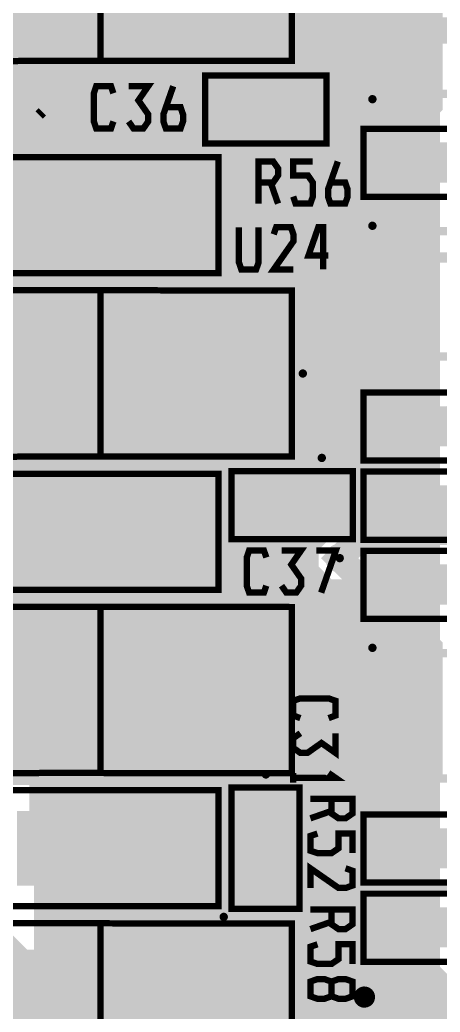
# Model space of a CAD drawing. Extents: x -5 to 208, y -5 to 206.
# Drawn here: x 56.3 to 66.43, y 161.16 to 185.04 of the extents above; entities that cross this region are included whole.
import ezdxf

# ---------------------------------------------------------------- set-up
doc = ezdxf.new("R2010")
doc.units = 0
doc.header["$MEASUREMENT"] = 0
doc.layers.get('0').update_dxf_attribs({"linetype": 'CONTINUOUS'})
for name, color, linetype in [('22-301-0_BOT', 7, 'CONTINUOUS'), ('22-301-0_DRD', 7, 'CONTINUOUS'), ('22-301-0_IN1', 1, 'CONTINUOUS'), ('22-301-0_IN2', 4, 'CONTINUOUS'), ('22-301-0_SMT', 5, 'CONTINUOUS'), ('22-301-0_SPT', 10, 'CONTINUOUS'), ('22-301-0_SST', 14, 'CONTINUOUS'), ('22-301-0_TOP', 9, 'CONTINUOUS'), ('THRUHOLE_TAP', 13, 'CONTINUOUS')]:
    doc.layers.add(name, color=color, linetype=linetype)

# ---------------------------------------------------------------- blocks, each defined once
blk = doc.blocks.new('ROUND_66')
at = {"const_width": 0.35052}
blk.add_lwpolyline([(-0.17526, 0, 1), (0.17526, 0, 1)], format="xyb", close=True, dxfattribs=at)
blk = doc.blocks.new('ROUND_68')
at = {"const_width": 0.35052}
blk.add_lwpolyline([(-0.17526, 0, 1), (0.17526, 0, 1)], format="xyb", close=True, dxfattribs=at)
blk = doc.blocks.new('RECTANGLE_5')
blk.add_solid([(0.4064, 0.4826), (0.4064, -0.4826), (-0.4064, 0.4826), (-0.4064, -0.4826)])
blk = doc.blocks.new('RECTANGLE_6')
blk.add_solid([(0.4826, 0.4064), (0.4826, -0.4064), (-0.4826, 0.4064), (-0.4826, -0.4064)])
blk = doc.blocks.new('RECTANGLE_15')
blk.add_solid([(1.0795, 1.3716), (1.0795, -1.3716), (-1.0795, 1.3716), (-1.0795, -1.3716)])
blk = doc.blocks.new('RECTANGLE_40')
blk.add_solid([(0.508, 0.9017), (0.508, -0.9017), (-0.508, 0.9017), (-0.508, -0.9017)])
blk = doc.blocks.new('RECTANGLE_50')
blk.add_solid([(0.65024, 0.44958), (0.65024, -0.44958), (-0.65024, 0.44958), (-0.65024, -0.44958)])
blk = doc.blocks.new('ROUND_73')
at = {"const_width": 0.10033}
blk.add_lwpolyline([(-0.050164, 0, 1), (0.050164, 0, 1)], format="xyb", close=True, dxfattribs=at)

msp = doc.modelspace()

# ---------------------------------------------------------------- linework, layer by layer
at = {"layer": '22-301-0_BOT'}
for points, const_width in [([(100.34778, 185.52922), (78.21422, 185.52922), (77.47, 184.785), (49.657, 184.785)], 0.635), ([(66.294, 184.1373), (49.86274, 184.1373)], 0.254), ([(56.3118, 184.1373), (56.3118, 166.751)], 0.254), ([(56.5404, 184.1373), (56.5404, 166.751)], 0.254), ([(56.769, 184.1373), (56.769, 166.751)], 0.254), ([(56.9976, 184.1373), (56.9976, 162.6108)], 0.254), ([(57.2262, 184.1373), (57.2262, 162.3822)], 0.254), ([(57.4548, 184.1373), (57.4548, 162.1917)], 0.254), ([(57.6834, 184.1373), (57.6834, 162.1917)], 0.254), ([(57.912, 184.1373), (57.912, 162.1917)], 0.254), ([(58.1406, 184.1373), (58.1406, 162.1917)], 0.254), ([(58.3692, 184.1373), (58.3692, 162.1917)], 0.254), ([(58.5978, 184.1373), (58.5978, 162.1917)], 0.254), ([(58.8264, 184.1373), (58.8264, 162.1917)], 0.254), ([(59.055, 184.1373), (59.055, 162.1917)], 0.254), ([(59.2836, 184.1373), (59.2836, 162.1917)], 0.254), ([(59.5122, 184.1373), (59.5122, 162.1917)], 0.254), ([(59.7408, 184.1373), (59.7408, 162.1917)], 0.254), ([(59.9694, 184.1373), (59.9694, 162.1917)], 0.254), ([(60.198, 184.1373), (60.198, 162.1917)], 0.254), ([(60.4266, 184.1373), (60.4266, 162.1917)], 0.254), ([(60.6552, 184.1373), (60.6552, 162.1917)], 0.254), ([(60.8838, 184.1373), (60.8838, 162.1917)], 0.254), ([(61.1124, 184.1373), (61.1124, 162.1917)], 0.254), ([(61.341, 184.1373), (61.341, 162.1917)], 0.254), ([(61.5696, 184.1373), (61.5696, 162.1917)], 0.254), ([(61.7982, 184.1373), (61.7982, 162.1917)], 0.254), ([(62.0268, 184.1373), (62.0268, 162.1917)], 0.254), ([(62.2554, 184.1373), (62.2554, 162.1917)], 0.254), ([(62.484, 184.1373), (62.484, 162.1917)], 0.254), ([(62.7126, 184.1373), (62.7126, 162.1917)], 0.254), ([(62.9412, 184.1373), (62.9412, 162.1917)], 0.254), ([(63.1698, 184.1373), (63.1698, 162.1917)], 0.254), ([(63.3984, 184.1373), (63.3984, 172.38472)], 0.254), ([(63.627, 184.1373), (63.627, 172.64888)], 0.254), ([(63.8556, 184.1373), (63.8556, 172.847)], 0.254), ([(64.0842, 184.1373), (64.0842, 173.0756)], 0.254), ([(64.3128, 184.1373), (64.3128, 173.27626)], 0.254), ([(64.5414, 184.1373), (64.5414, 173.36008)], 0.254), ([(64.77, 184.1373), (64.77, 173.3677)], 0.254), ([(64.9986, 184.1373), (64.9986, 173.3677)], 0.254), ([(65.2272, 184.1373), (65.2272, 173.3677)], 0.254), ([(65.4558, 184.1373), (65.4558, 173.3677)], 0.254), ([(65.6844, 184.1373), (65.6844, 173.3677)], 0.254), ([(65.913, 184.1373), (65.913, 173.3677)], 0.254), ([(66.1416, 184.1373), (66.1416, 173.3677)], 0.254), ([(66.294, 184.1373), (66.294, 173.3677)], 0.254), ([(66.294, 184.0484), (-2.667, 184.0484)], 0.254), ([(66.294, 183.8198), (-2.667, 183.8198)], 0.254), ([(66.294, 183.5912), (-2.667, 183.5912)], 0.254), ([(66.294, 183.3626), (-2.667, 183.3626)], 0.254), ([(66.294, 183.134), (-2.667, 183.134)], 0.254), ([(66.294, 182.9054), (-2.667, 182.9054)], 0.254), ([(66.294, 182.6768), (-2.667, 182.6768)], 0.254), ([(66.294, 182.4482), (-2.667, 182.4482)], 0.254), ([(66.294, 182.2196), (-2.667, 182.2196)], 0.254), ([(66.294, 181.991), (-2.667, 181.991)], 0.254), ([(66.294, 181.7624), (-2.667, 181.7624)], 0.254), ([(66.294, 181.5338), (-2.667, 181.5338)], 0.254), ([(66.294, 181.3052), (-2.667, 181.3052)], 0.254), ([(66.294, 181.0766), (22.65172, 181.0766)], 0.254), ([(66.294, 180.848), (22.91588, 180.848)], 0.254), ([(66.294, 180.6194), (23.01494, 180.6194)], 0.254), ([(66.294, 180.3908), (23.02764, 180.3908)], 0.254), ([(66.294, 180.1622), (22.95906, 180.1622)], 0.254), ([(66.294, 179.9336), (22.9362, 179.9336)], 0.254), ([(66.294, 179.705), (22.9362, 179.705)], 0.254), ([(66.294, 179.4764), (22.9362, 179.4764)], 0.254), ([(66.294, 179.2478), (22.9362, 179.2478)], 0.254), ([(66.294, 179.0192), (22.9362, 179.0192)], 0.254), ([(66.294, 178.7906), (22.9362, 178.7906)], 0.254), ([(66.294, 178.562), (22.9362, 178.562)], 0.254), ([(66.294, 178.3334), (22.9362, 178.3334)], 0.254), ([(66.294, 178.1048), (22.9362, 178.1048)], 0.254), ([(66.294, 177.8762), (22.9362, 177.8762)], 0.254), ([(66.294, 177.6476), (22.9362, 177.6476)], 0.254), ([(66.294, 177.419), (22.9362, 177.419)], 0.254), ([(66.294, 177.1904), (22.9362, 177.1904)], 0.254), ([(66.294, 176.9618), (22.9362, 176.9618)], 0.254), ([(66.294, 176.7332), (22.9362, 176.7332)], 0.254), ([(66.294, 176.5046), (22.9362, 176.5046)], 0.254), ([(66.294, 176.276), (22.9362, 176.276)], 0.254), ([(66.294, 176.0474), (22.9362, 176.0474)], 0.254), ([(66.294, 175.8188), (22.9362, 175.8188)], 0.254), ([(66.294, 175.5902), (22.9362, 175.5902)], 0.254), ([(66.294, 175.3616), (22.9362, 175.3616)], 0.254), ([(66.294, 175.133), (22.9362, 175.133)], 0.254), ([(66.294, 174.9044), (22.9362, 174.9044)], 0.254), ([(66.294, 174.6758), (22.9362, 174.6758)], 0.254), ([(66.294, 174.4472), (22.9362, 174.4472)], 0.254), ([(66.294, 174.2186), (22.9362, 174.2186)], 0.254), ([(66.294, 173.99), (22.9362, 173.99)], 0.254), ([(66.294, 173.7614), (22.9362, 173.7614)], 0.254), ([(66.294, 173.5328), (22.9362, 173.5328)], 0.254), ([(66.294, 173.3677), (64.643, 173.3677)], 0.254), ([(64.08166, 173.0756), (22.8092, 173.0756)], 0.254), ([(64.3636, 173.3042), (22.90064, 173.3042)], 0.254), ([(64.17818, 173.16958), (63.69558, 172.68952)], 0.254), ([(63.85306, 172.847), (22.8092, 172.847)], 0.254), ([(95.631, 172.72), (64.643, 172.72), (64.008, 172.085)], 0.635), ([(63.58636, 172.6184), (22.8092, 172.6184)], 0.254), ([(63.40094, 172.3898), (22.8092, 172.3898)], 0.254), ([(63.33236, 172.1612), (22.8092, 172.1612)], 0.254), ([(63.34506, 171.9326), (22.8092, 171.9326)], 0.254), ([(64.9097, 172.0723), (64.61252, 171.77258)], 0.254), ([(66.294, 171.9326), (64.77, 171.9326)], 0.254), ([(64.77, 171.93006), (64.77, 162.1917)], 0.254), ([(66.294, 172.0723), (64.9097, 172.0723)], 0.254), ([(64.9986, 172.0723), (64.9986, 162.1917)], 0.254), ([(65.2272, 172.0723), (65.2272, 162.1917)], 0.254), ([(65.4558, 172.0723), (65.4558, 162.1917)], 0.254), ([(65.6844, 172.0723), (65.6844, 162.1917)], 0.254), ([(65.913, 172.0723), (65.913, 162.1917)], 0.254), ([(66.1416, 172.0723), (66.1416, 162.1917)], 0.254), ([(66.294, 172.0723), (66.294, 162.1917)], 0.254), ([(63.44412, 171.704), (22.8092, 171.704)], 0.254), ([(63.3984, 171.78274), (63.3984, 162.1917)], 0.254), ([(64.5414, 171.66336), (64.5414, 162.1917)], 0.254), ([(66.294, 171.704), (64.57188, 171.704)], 0.254), ([(63.70574, 171.4754), (22.8092, 171.4754)], 0.254), ([(63.627, 171.52112), (63.627, 162.1917)], 0.254), ([(63.8556, 171.42206), (63.8556, 162.1917)], 0.254), ([(64.0842, 171.40936), (64.0842, 162.1917)], 0.254), ([(66.294, 171.4754), (64.30772, 171.4754)], 0.254), ([(64.3128, 171.47794), (64.3128, 162.1917)], 0.254), ([(66.294, 171.2468), (22.8092, 171.2468)], 0.254), ([(66.294, 171.0182), (22.8092, 171.0182)], 0.254), ([(66.294, 170.7896), (22.8092, 170.7896)], 0.254), ([(66.294, 170.561), (22.8092, 170.561)], 0.254), ([(66.294, 170.3324), (22.8092, 170.3324)], 0.254), ([(66.294, 170.1038), (22.8092, 170.1038)], 0.254), ([(66.294, 169.8752), (22.8092, 169.8752)], 0.254), ([(66.294, 169.6466), (22.8092, 169.6466)], 0.254), ([(66.294, 169.418), (22.8092, 169.418)], 0.254), ([(66.294, 169.1894), (22.8092, 169.1894)], 0.254), ([(66.294, 168.9608), (22.8092, 168.9608)], 0.254), ([(66.294, 168.7322), (22.8092, 168.7322)], 0.254), ([(66.294, 168.5036), (22.8092, 168.5036)], 0.254), ([(66.294, 168.275), (22.8092, 168.275)], 0.254), ([(66.294, 168.0464), (22.8092, 168.0464)], 0.254), ([(66.294, 167.8178), (22.8092, 167.8178)], 0.254), ([(66.294, 167.5892), (22.8092, 167.5892)], 0.254), ([(66.294, 167.3606), (22.8092, 167.3606)], 0.254), ([(66.294, 167.132), (22.8092, 167.132)], 0.254), ([(66.294, 166.9034), (22.8092, 166.9034)], 0.254), ([(56.769, 166.751), (22.8092, 166.751)], 0.254), ([(56.769, 166.751), (56.769, 162.8394)], 0.254), ([(66.294, 166.6748), (56.769, 166.6748)], 0.254), ([(66.294, 166.4462), (56.769, 166.4462)], 0.254), ([(66.294, 166.2176), (56.769, 166.2176)], 0.254), ([(66.294, 165.989), (56.769, 165.989)], 0.254), ([(66.294, 165.7604), (56.769, 165.7604)], 0.254), ([(66.294, 165.5318), (56.769, 165.5318)], 0.254), ([(66.294, 165.3032), (56.769, 165.3032)], 0.254), ([(66.294, 165.0746), (56.769, 165.0746)], 0.254), ([(66.294, 164.846), (56.769, 164.846)], 0.254), ([(66.294, 164.6174), (56.769, 164.6174)], 0.254), ([(66.294, 164.3888), (56.769, 164.3888)], 0.254), ([(66.294, 164.1602), (56.769, 164.1602)], 0.254), ([(66.294, 163.9316), (56.769, 163.9316)], 0.254), ([(77.851, 161.544), (57.15, 161.544), (55.372, 163.322), (35.56, 163.322)], 0.635), ([(66.294, 163.703), (56.769, 163.703)], 0.254), ([(66.294, 163.4744), (56.769, 163.4744)], 0.254), ([(66.294, 163.2458), (56.769, 163.2458)], 0.254), ([(66.294, 163.0172), (56.769, 163.0172)], 0.254), ([(56.769, 162.8394), (57.4167, 162.1917)], 0.254), ([(66.294, 162.7886), (56.8198, 162.7886)], 0.254), ([(66.294, 162.56), (57.0484, 162.56)], 0.254), ([(66.294, 162.3314), (57.277, 162.3314)], 0.254), ([(66.294, 162.1917), (57.4167, 162.1917)], 0.254)]:
    msp.add_lwpolyline(points, dxfattribs=dict(at, const_width=const_width))
at = {"layer": '22-301-0_BOT', "const_width": 0.254}
for points in [[(64.643, 173.3677, 0.1989129), (64.18501, 173.17799)], [(63.69558, 172.68952, 0.2804741), (63.32728, 172.085)], [(63.32728, 172.085, 0.4142136), (64.008, 171.40428)], [(64.008, 171.40428, 0.2804748), (64.61252, 171.77258)]]:
    msp.add_lwpolyline(points, format="xyb", dxfattribs=at)
at = {"layer": '22-301-0_DRD', "const_width": 0.254}
for points in [[(64.5414, 183.769), (64.1604, 183.388)], [(65.0494, 183.769), (64.5414, 183.769)], [(65.4304, 183.388), (65.0494, 183.769)], [(64.1604, 183.388), (64.1604, 182.88)], [(65.4304, 182.88), (65.4304, 183.388)], [(64.1604, 182.88), (64.5414, 182.499)], [(65.0494, 182.499), (65.4304, 182.88)], [(64.5414, 182.499), (65.0494, 182.499)], [(64.5414, 180.721), (64.1604, 180.34)], [(64.5414, 180.721), (64.1604, 180.34)], [(65.0494, 180.721), (64.5414, 180.721)], [(65.0494, 180.721), (64.5414, 180.721)], [(65.4304, 180.34), (65.0494, 180.721)], [(65.4304, 180.34), (65.0494, 180.721)], [(64.1604, 180.34), (64.1604, 179.832)], [(64.1604, 180.34), (64.1604, 179.832)], [(65.4304, 179.832), (65.4304, 180.34)], [(65.4304, 179.832), (65.4304, 180.34)], [(64.1604, 179.832), (64.5414, 179.451)], [(64.1604, 179.832), (64.5414, 179.451)], [(65.0494, 179.451), (65.4304, 179.832)], [(65.0494, 179.451), (65.4304, 179.832)], [(64.5414, 179.451), (65.0494, 179.451)], [(64.5414, 179.451), (65.0494, 179.451)], [(62.865, 177.165), (62.484, 176.784)], [(62.865, 177.165), (62.484, 176.784)], [(63.373, 177.165), (62.865, 177.165)], [(63.373, 177.165), (62.865, 177.165)], [(63.754, 176.784), (63.373, 177.165)], [(63.754, 176.784), (63.373, 177.165)], [(62.484, 176.784), (62.484, 176.276)], [(62.484, 176.784), (62.484, 176.276)], [(63.754, 176.276), (63.754, 176.784)], [(63.754, 176.276), (63.754, 176.784)], [(62.484, 176.276), (62.865, 175.895)], [(62.484, 176.276), (62.865, 175.895)], [(63.373, 175.895), (63.754, 176.276)], [(63.373, 175.895), (63.754, 176.276)], [(62.865, 175.895), (63.373, 175.895)], [(62.865, 175.895), (63.373, 175.895)], [(63.3222, 175.133), (62.9412, 174.752)], [(63.3222, 175.133), (62.9412, 174.752)], [(63.8302, 175.133), (63.3222, 175.133)], [(63.8302, 175.133), (63.3222, 175.133)], [(64.2112, 174.752), (63.8302, 175.133)], [(64.2112, 174.752), (63.8302, 175.133)], [(62.9412, 174.752), (62.9412, 174.244)], [(62.9412, 174.752), (62.9412, 174.244)], [(64.2112, 174.244), (64.2112, 174.752)], [(64.2112, 174.244), (64.2112, 174.752)], [(62.9412, 174.244), (63.3222, 173.863)], [(62.9412, 174.244), (63.3222, 173.863)], [(63.8302, 173.863), (64.2112, 174.244)], [(63.8302, 173.863), (64.2112, 174.244)], [(63.3222, 173.863), (63.8302, 173.863)], [(63.3222, 173.863), (63.8302, 173.863)], [(63.754, 172.72), (63.373, 172.339)], [(64.262, 172.72), (63.754, 172.72)], [(64.643, 172.339), (64.262, 172.72)], [(63.373, 172.339), (63.373, 171.831)], [(64.643, 171.831), (64.643, 172.339)], [(63.373, 171.831), (63.754, 171.45)], [(64.262, 171.45), (64.643, 171.831)], [(63.754, 171.45), (64.262, 171.45)], [(64.5414, 170.561), (64.1604, 170.18)], [(64.5414, 170.561), (64.1604, 170.18)], [(65.0494, 170.561), (64.5414, 170.561)], [(65.0494, 170.561), (64.5414, 170.561)], [(65.4304, 170.18), (65.0494, 170.561)], [(65.4304, 170.18), (65.0494, 170.561)], [(64.1604, 170.18), (64.1604, 169.672)], [(64.1604, 170.18), (64.1604, 169.672)], [(65.4304, 169.672), (65.4304, 170.18)], [(65.4304, 169.672), (65.4304, 170.18)], [(64.1604, 169.672), (64.5414, 169.291)], [(64.1604, 169.672), (64.5414, 169.291)], [(65.0494, 169.291), (65.4304, 169.672)], [(65.0494, 169.291), (65.4304, 169.672)], [(64.5414, 169.291), (65.0494, 169.291)], [(64.5414, 169.291), (65.0494, 169.291)], [(61.976, 167.513), (61.595, 167.132)], [(62.484, 167.513), (61.976, 167.513)], [(62.865, 167.132), (62.484, 167.513)], [(61.595, 167.132), (61.595, 166.624)], [(62.865, 166.624), (62.865, 167.132)], [(61.595, 166.624), (61.976, 166.243)], [(62.484, 166.243), (62.865, 166.624)], [(61.976, 166.243), (62.484, 166.243)], [(60.96, 164.084), (60.579, 163.703)], [(60.96, 164.084), (60.579, 163.703)], [(61.468, 164.084), (60.96, 164.084)], [(61.468, 164.084), (60.96, 164.084)], [(61.849, 163.703), (61.468, 164.084)], [(61.849, 163.703), (61.468, 164.084)], [(60.579, 163.703), (60.579, 163.195)], [(60.579, 163.703), (60.579, 163.195)], [(61.849, 163.195), (61.849, 163.703)], [(61.849, 163.195), (61.849, 163.703)], [(60.579, 163.195), (60.96, 162.814)], [(60.579, 163.195), (60.96, 162.814)], [(61.468, 162.814), (61.849, 163.195)], [(61.468, 162.814), (61.849, 163.195)], [(60.96, 162.814), (61.468, 162.814)], [(60.96, 162.814), (61.468, 162.814)]]:
    msp.add_lwpolyline(points, dxfattribs=at)
at = {"layer": '22-301-0_IN1', "const_width": 0.254}
for points in [[(56.3118, 203.835), (56.3118, 166.751)], [(56.5404, 203.835), (56.5404, 166.751)], [(56.769, 203.835), (56.769, 166.751)], [(56.9976, 203.835), (56.9976, 148.844)], [(57.2262, 203.835), (57.2262, 148.844)], [(57.4548, 203.835), (57.4548, 148.844)], [(57.6834, 203.835), (57.6834, 148.844)], [(57.912, 203.835), (57.912, 148.844)], [(58.1406, 203.835), (58.1406, 148.844)], [(58.3692, 203.835), (58.3692, 148.844)], [(58.5978, 203.835), (58.5978, 148.844)], [(58.8264, 203.835), (58.8264, 148.844)], [(59.055, 203.835), (59.055, 148.844)], [(59.2836, 203.835), (59.2836, 148.844)], [(59.5122, 203.835), (59.5122, 148.844)], [(59.7408, 203.835), (59.7408, 148.844)], [(59.9694, 203.835), (59.9694, 148.844)], [(60.198, 203.835), (60.198, 148.844)], [(60.4266, 203.835), (60.4266, 148.844)], [(60.6552, 203.835), (60.6552, 148.844)], [(60.8838, 203.835), (60.8838, 148.844)], [(61.1124, 203.835), (61.1124, 148.844)], [(61.341, 203.835), (61.341, 148.844)], [(61.5696, 203.835), (61.5696, 148.844)], [(61.7982, 203.835), (61.7982, 148.844)], [(62.0268, 203.835), (62.0268, 148.844)], [(62.2554, 203.835), (62.2554, 148.844)], [(62.484, 203.835), (62.484, 148.844)], [(62.7126, 203.835), (62.7126, 148.844)], [(62.9412, 203.835), (62.9412, 148.844)], [(63.1698, 203.835), (63.1698, 148.844)], [(63.3984, 203.835), (63.3984, 172.38472)], [(63.627, 203.835), (63.627, 172.64888)], [(63.8556, 203.835), (63.8556, 172.74794)], [(64.0842, 203.835), (64.0842, 172.76064)], [(64.3128, 203.835), (64.3128, 172.69206)], [(64.5414, 203.835), (64.5414, 172.50664)], [(64.77, 203.835), (64.77, 150.16988)], [(64.9986, 203.835), (64.9986, 149.90572)], [(65.2272, 203.835), (65.2272, 149.06498)], [(65.4558, 203.835), (65.4558, 148.844)], [(65.6844, 203.835), (65.6844, 148.844)], [(65.913, 203.835), (65.913, 153.2763)], [(66.1416, 203.835), (66.1416, 153.57856)], [(66.294, 203.835), (66.294, 153.66492)], [(66.294, 184.9628), (50.31232, 184.9628)], [(66.294, 184.7342), (50.33518, 184.7342)], [(66.294, 184.5056), (50.27676, 184.5056)], [(66.294, 184.277), (50.10912, 184.277)], [(66.294, 184.0484), (-2.667, 184.0484)], [(66.294, 183.8198), (-2.667, 183.8198)], [(66.294, 183.5912), (-2.667, 183.5912)], [(66.294, 183.3626), (-2.667, 183.3626)], [(66.294, 183.134), (-2.667, 183.134)], [(66.294, 182.9054), (-2.667, 182.9054)], [(66.294, 182.6768), (-2.667, 182.6768)], [(66.294, 182.4482), (-2.667, 182.4482)], [(66.294, 182.2196), (-2.667, 182.2196)], [(66.294, 181.991), (-2.667, 181.991)], [(66.294, 181.7624), (-2.667, 181.7624)], [(66.294, 181.5338), (-2.667, 181.5338)], [(66.294, 181.3052), (-2.667, 181.3052)], [(66.294, 181.0766), (22.65172, 181.0766)], [(66.294, 180.848), (22.91588, 180.848)], [(66.294, 180.6194), (23.01494, 180.6194)], [(66.294, 180.3908), (23.02764, 180.3908)], [(66.294, 180.1622), (22.95906, 180.1622)], [(66.294, 179.9336), (22.77364, 179.9336)], [(66.294, 179.705), (-2.667, 179.705)], [(66.294, 179.4764), (-2.667, 179.4764)], [(66.294, 179.2478), (-2.667, 179.2478)], [(66.294, 179.0192), (-2.667, 179.0192)], [(66.294, 178.7906), (-2.667, 178.7906)], [(66.294, 178.562), (-2.667, 178.562)], [(66.294, 178.3334), (-2.667, 178.3334)], [(66.294, 178.1048), (-2.667, 178.1048)], [(66.294, 177.8762), (-2.667, 177.8762)], [(66.294, 177.6476), (-2.667, 177.6476)], [(66.294, 177.419), (-2.667, 177.419)], [(66.294, 177.1904), (-2.667, 177.1904)], [(66.294, 176.9618), (-2.667, 176.9618)], [(66.294, 176.7332), (-2.667, 176.7332)], [(66.294, 176.5046), (-2.667, 176.5046)], [(66.294, 176.276), (-2.667, 176.276)], [(66.294, 176.0474), (-2.667, 176.0474)], [(66.294, 175.8188), (-2.667, 175.8188)], [(66.294, 175.5902), (-2.667, 175.5902)], [(66.294, 175.3616), (-2.667, 175.3616)], [(66.294, 175.133), (-2.667, 175.133)], [(66.294, 174.9044), (-2.667, 174.9044)], [(66.294, 174.6758), (-2.667, 174.6758)], [(66.294, 174.4472), (-2.667, 174.4472)], [(66.294, 174.2186), (-2.667, 174.2186)], [(66.294, 173.99), (-2.667, 173.99)], [(66.294, 173.7614), (-2.667, 173.7614)], [(66.294, 173.5328), (-2.667, 173.5328)], [(66.294, 173.3042), (-2.667, 173.3042)], [(66.294, 173.0756), (-2.667, 173.0756)], [(66.294, 172.847), (-2.667, 172.847)], [(63.58636, 172.6184), (-2.667, 172.6184)], [(66.294, 172.6184), (64.42964, 172.6184)], [(63.40094, 172.3898), (-2.667, 172.3898)], [(66.294, 172.3898), (64.61506, 172.3898)], [(63.33236, 172.1612), (-2.667, 172.1612)], [(66.294, 172.1612), (64.68364, 172.1612)], [(63.34506, 171.9326), (-2.667, 171.9326)], [(66.294, 171.9326), (64.67094, 171.9326)], [(63.44412, 171.704), (-2.667, 171.704)], [(63.3984, 171.78274), (63.3984, 148.844)], [(64.5414, 171.66336), (64.5414, 150.26894)], [(66.294, 171.704), (64.57188, 171.704)], [(63.70574, 171.4754), (-2.667, 171.4754)], [(63.627, 171.52112), (63.627, 148.844)], [(63.8556, 171.42206), (63.8556, 150.02764)], [(64.0842, 171.40936), (64.0842, 150.21306)], [(66.294, 171.4754), (64.30772, 171.4754)], [(64.3128, 171.47794), (64.3128, 150.28164)], [(66.294, 171.2468), (-2.667, 171.2468)], [(66.294, 171.0182), (-2.667, 171.0182)], [(66.294, 170.7896), (-2.667, 170.7896)], [(66.294, 170.561), (-2.667, 170.561)], [(66.294, 170.3324), (-2.667, 170.3324)], [(66.294, 170.1038), (-2.667, 170.1038)], [(66.294, 169.8752), (-2.667, 169.8752)], [(66.294, 169.6466), (-2.667, 169.6466)], [(66.294, 169.418), (-2.667, 169.418)], [(66.294, 169.1894), (-2.667, 169.1894)], [(66.294, 168.9608), (-2.667, 168.9608)], [(66.294, 168.7322), (-2.667, 168.7322)], [(66.294, 168.5036), (-2.667, 168.5036)], [(66.294, 168.275), (-2.667, 168.275)], [(66.294, 168.0464), (-2.667, 168.0464)], [(66.294, 167.8178), (-2.667, 167.8178)], [(66.294, 167.5892), (-2.667, 167.5892)], [(66.294, 167.3606), (-2.667, 167.3606)], [(66.294, 167.132), (-2.667, 167.132)], [(66.294, 166.9034), (-2.667, 166.9034)], [(56.769, 166.751), (-2.667, 166.751)], [(56.769, 166.751), (56.769, 148.844)], [(66.294, 166.6748), (56.769, 166.6748)], [(66.294, 166.4462), (56.769, 166.4462)], [(66.294, 166.2176), (56.769, 166.2176)], [(66.294, 165.989), (56.769, 165.989)], [(66.294, 165.7604), (56.769, 165.7604)], [(66.294, 165.5318), (56.769, 165.5318)], [(66.294, 165.3032), (56.769, 165.3032)], [(66.294, 165.0746), (56.769, 165.0746)], [(66.294, 164.846), (56.769, 164.846)], [(66.294, 164.6174), (56.769, 164.6174)], [(66.294, 164.3888), (56.769, 164.3888)], [(66.294, 164.1602), (56.769, 164.1602)], [(66.294, 163.9316), (56.769, 163.9316)], [(66.294, 163.703), (56.769, 163.703)], [(66.294, 163.4744), (56.769, 163.4744)], [(66.294, 163.2458), (56.769, 163.2458)], [(66.294, 163.0172), (56.769, 163.0172)], [(66.294, 162.7886), (56.769, 162.7886)], [(66.294, 162.56), (56.769, 162.56)], [(66.294, 162.3314), (56.769, 162.3314)], [(66.294, 162.1028), (56.769, 162.1028)], [(66.294, 161.8742), (56.769, 161.8742)], [(66.294, 161.6456), (56.769, 161.6456)], [(66.294, 161.417), (56.769, 161.417)], [(66.294, 161.1884), (56.769, 161.1884)]]:
    msp.add_lwpolyline(points, dxfattribs=at)
for points in [[(64.008, 172.76572, 0.4142136), (63.32728, 172.085)], [(64.68872, 172.085, 0.4142136), (64.008, 172.76572)], [(63.32728, 172.085, 0.4142136), (64.008, 171.40428)], [(64.008, 171.40428, 0.4142136), (64.68872, 172.085)]]:
    msp.add_lwpolyline(points, format="xyb", dxfattribs=at)
at = {"layer": '22-301-0_IN2', "const_width": 0.254}
for points in [[(56.3118, 203.835), (56.3118, 179.7812)], [(56.5404, 203.835), (56.5404, 179.7812)], [(56.769, 203.835), (56.769, 179.7812)], [(56.9976, 203.835), (56.9976, 179.7812)], [(57.2262, 203.835), (57.2262, 179.7812)], [(57.4548, 203.835), (57.4548, 179.7812)], [(57.6834, 203.835), (57.6834, 179.7812)], [(57.912, 203.835), (57.912, 179.7812)], [(58.1406, 203.835), (58.1406, 179.7812)], [(58.3692, 203.835), (58.3692, 179.7812)], [(58.5978, 203.835), (58.5978, 179.7812)], [(58.8264, 203.835), (58.8264, 179.7812)], [(59.055, 203.835), (59.055, 179.7812)], [(59.2836, 203.835), (59.2836, 179.7812)], [(59.5122, 203.835), (59.5122, 179.7812)], [(59.7408, 203.835), (59.7408, 179.7812)], [(59.9694, 203.835), (59.9694, 179.7812)], [(60.198, 203.835), (60.198, 179.7812)], [(60.4266, 203.835), (60.4266, 179.7812)], [(60.6552, 203.835), (60.6552, 179.7812)], [(60.8838, 203.835), (60.8838, 179.7812)], [(61.1124, 203.835), (61.1124, 179.7812)], [(61.341, 203.835), (61.341, 179.7812)], [(61.5696, 203.835), (61.5696, 179.7812)], [(61.7982, 203.835), (61.7982, 179.7812)], [(62.0268, 203.835), (62.0268, 179.7812)], [(62.2554, 203.835), (62.2554, 179.7812)], [(62.484, 203.835), (62.484, 179.7812)], [(62.7126, 203.835), (62.7126, 179.7812)], [(62.9412, 203.835), (62.9412, 179.7812)], [(63.1698, 203.835), (63.1698, 179.7812)], [(63.3984, 203.835), (63.3984, 179.7812)], [(63.627, 203.835), (63.627, 179.7812)], [(63.8556, 203.835), (63.8556, 179.7812)], [(64.0842, 203.835), (64.0842, 179.7812)], [(64.3128, 203.835), (64.3128, 179.7812)], [(64.5414, 203.835), (64.5414, 179.7812)], [(64.77, 203.835), (64.77, 179.7812)], [(64.9986, 203.835), (64.9986, 179.7812)], [(65.2272, 203.835), (65.2272, 179.7812)], [(65.4558, 203.835), (65.4558, 179.7812)], [(65.6844, 203.835), (65.6844, 179.7812)], [(65.913, 203.835), (65.913, 179.7812)], [(66.1416, 203.835), (66.1416, 179.7812)], [(66.294, 203.835), (66.294, 179.7812)], [(66.294, 184.9628), (50.31232, 184.9628)], [(66.294, 184.7342), (50.33518, 184.7342)], [(66.294, 184.5056), (50.27676, 184.5056)], [(66.294, 184.277), (50.10912, 184.277)], [(66.294, 184.0484), (-2.667, 184.0484)], [(66.294, 183.8198), (-2.667, 183.8198)], [(66.294, 183.5912), (-2.667, 183.5912)], [(66.294, 183.3626), (-2.667, 183.3626)], [(66.294, 183.134), (-2.667, 183.134)], [(66.294, 182.9054), (-2.667, 182.9054)], [(66.294, 182.6768), (-2.667, 182.6768)], [(66.294, 182.4482), (-2.667, 182.4482)], [(66.294, 182.2196), (-2.667, 182.2196)], [(66.294, 181.991), (-2.667, 181.991)], [(66.294, 181.7624), (-2.667, 181.7624)], [(66.294, 181.5338), (-2.667, 181.5338)], [(66.294, 181.3052), (-2.667, 181.3052)], [(66.294, 181.0766), (22.65172, 181.0766)], [(66.294, 180.848), (22.91588, 180.848)], [(66.294, 180.6194), (23.01494, 180.6194)], [(22.352, 180.467), (22.352, 180.34), (23.368, 179.324), (106.172, 179.324), (106.807, 179.959), (107.315, 179.959), (108.077, 179.197), (146.812, 179.197), (147.066, 179.451), (196.469, 179.451), (197.485, 180.467)], [(66.294, 180.3908), (23.02764, 180.3908)], [(66.294, 180.1622), (23.17496, 180.1622)], [(66.294, 179.9336), (23.40356, 179.9336)], [(66.294, 179.7812), (23.55596, 179.7812)], [(66.294, 178.8668), (23.368, 178.8668)], [(56.3118, 178.8668), (56.3118, 166.751)], [(56.5404, 178.8668), (56.5404, 166.751)], [(56.769, 178.8668), (56.769, 166.751)], [(56.9976, 178.8668), (56.9976, 155.5242)], [(57.2262, 178.8668), (57.2262, 155.5242)], [(57.4548, 178.8668), (57.4548, 155.5242)], [(57.6834, 178.8668), (57.6834, 155.5242)], [(57.912, 178.8668), (57.912, 155.5242)], [(58.1406, 178.8668), (58.1406, 155.5242)], [(58.3692, 178.8668), (58.3692, 155.5242)], [(58.5978, 178.8668), (58.5978, 155.5242)], [(58.8264, 178.8668), (58.8264, 155.5242)], [(59.055, 178.8668), (59.055, 155.5242)], [(59.2836, 178.8668), (59.2836, 155.5242)], [(59.5122, 178.8668), (59.5122, 155.5242)], [(59.7408, 178.8668), (59.7408, 155.5242)], [(59.9694, 178.8668), (59.9694, 155.5242)], [(60.198, 178.8668), (60.198, 155.5242)], [(60.4266, 178.8668), (60.4266, 155.5242)], [(60.6552, 178.8668), (60.6552, 155.5242)], [(60.8838, 178.8668), (60.8838, 155.5242)], [(61.1124, 178.8668), (61.1124, 155.5242)], [(61.341, 178.8668), (61.341, 155.5242)], [(61.5696, 178.8668), (61.5696, 155.5242)], [(61.7982, 178.8668), (61.7982, 155.5242)], [(62.0268, 178.8668), (62.0268, 155.5242)], [(62.2554, 178.8668), (62.2554, 155.5242)], [(62.484, 178.8668), (62.484, 155.5242)], [(62.7126, 178.8668), (62.7126, 155.5242)], [(62.9412, 178.8668), (62.9412, 155.5242)], [(63.1698, 178.8668), (63.1698, 155.5242)], [(63.3984, 178.8668), (63.3984, 172.38472)], [(63.627, 178.8668), (63.627, 172.64888)], [(63.8556, 178.8668), (63.8556, 172.74794)], [(64.0842, 178.8668), (64.0842, 172.76064)], [(64.3128, 178.8668), (64.3128, 172.69206)], [(64.5414, 178.8668), (64.5414, 172.50664)], [(64.77, 178.8668), (64.77, 155.5242)], [(64.9986, 178.8668), (64.9986, 155.5242)], [(65.2272, 178.8668), (65.2272, 155.5242)], [(65.4558, 178.8668), (65.4558, 155.5242)], [(65.6844, 178.8668), (65.6844, 155.5242)], [(65.913, 178.8668), (65.913, 155.5242)], [(66.1416, 178.8668), (66.1416, 155.5242)], [(66.294, 178.8668), (66.294, 155.5242)], [(66.294, 178.7906), (-2.667, 178.7906)], [(66.294, 178.562), (-2.667, 178.562)], [(66.294, 178.3334), (-2.667, 178.3334)], [(66.294, 178.1048), (-2.667, 178.1048)], [(66.294, 177.8762), (-2.667, 177.8762)], [(66.294, 177.6476), (-2.667, 177.6476)], [(66.294, 177.419), (-2.667, 177.419)], [(66.294, 177.1904), (-2.667, 177.1904)], [(66.294, 176.9618), (-2.667, 176.9618)], [(66.294, 176.7332), (-2.667, 176.7332)], [(66.294, 176.5046), (-2.667, 176.5046)], [(66.294, 176.276), (-2.667, 176.276)], [(66.294, 176.0474), (-2.667, 176.0474)], [(66.294, 175.8188), (-2.667, 175.8188)], [(66.294, 175.5902), (-2.667, 175.5902)], [(66.294, 175.3616), (-2.667, 175.3616)], [(66.294, 175.133), (-2.667, 175.133)], [(66.294, 174.9044), (-2.667, 174.9044)], [(66.294, 174.6758), (-2.667, 174.6758)], [(66.294, 174.4472), (-2.667, 174.4472)], [(66.294, 174.2186), (-2.667, 174.2186)], [(66.294, 173.99), (-2.667, 173.99)], [(66.294, 173.7614), (-2.667, 173.7614)], [(66.294, 173.5328), (-2.667, 173.5328)], [(66.294, 173.3042), (-2.667, 173.3042)], [(66.294, 173.0756), (-2.667, 173.0756)], [(66.294, 172.847), (-2.667, 172.847)], [(63.58636, 172.6184), (-2.667, 172.6184)], [(66.294, 172.6184), (64.42964, 172.6184)], [(63.40094, 172.3898), (-2.667, 172.3898)], [(66.294, 172.3898), (64.61506, 172.3898)], [(63.33236, 172.1612), (-2.667, 172.1612)], [(66.294, 172.1612), (64.68364, 172.1612)], [(63.34506, 171.9326), (-2.667, 171.9326)], [(66.294, 171.9326), (64.67094, 171.9326)], [(63.44412, 171.704), (-2.667, 171.704)], [(63.3984, 171.78274), (63.3984, 155.5242)], [(64.5414, 171.66336), (64.5414, 155.5242)], [(66.294, 171.704), (64.57188, 171.704)], [(63.70574, 171.4754), (-2.667, 171.4754)], [(63.627, 171.52112), (63.627, 155.5242)], [(63.8556, 171.42206), (63.8556, 155.5242)], [(64.0842, 171.40936), (64.0842, 155.5242)], [(66.294, 171.4754), (64.30772, 171.4754)], [(64.3128, 171.47794), (64.3128, 155.5242)], [(66.294, 171.2468), (-2.667, 171.2468)], [(66.294, 171.0182), (-2.667, 171.0182)], [(66.294, 170.7896), (-2.667, 170.7896)], [(66.294, 170.561), (-2.667, 170.561)], [(66.294, 170.3324), (-2.667, 170.3324)], [(66.294, 170.1038), (-2.667, 170.1038)], [(66.294, 169.8752), (-2.667, 169.8752)], [(66.294, 169.6466), (-2.667, 169.6466)], [(66.294, 169.418), (-2.667, 169.418)], [(66.294, 169.1894), (-2.667, 169.1894)], [(66.294, 168.9608), (-2.667, 168.9608)], [(66.294, 168.7322), (-2.667, 168.7322)], [(66.294, 168.5036), (-2.667, 168.5036)], [(66.294, 168.275), (-2.667, 168.275)], [(66.294, 168.0464), (-2.667, 168.0464)], [(66.294, 167.8178), (-2.667, 167.8178)], [(66.294, 167.5892), (-2.667, 167.5892)], [(66.294, 167.3606), (-2.667, 167.3606)], [(66.294, 167.132), (-2.667, 167.132)], [(66.294, 166.9034), (-2.667, 166.9034)], [(56.769, 166.751), (-2.667, 166.751)], [(56.769, 166.751), (56.769, 155.5242)], [(66.294, 166.6748), (56.769, 166.6748)], [(66.294, 166.4462), (56.769, 166.4462)], [(66.294, 166.2176), (56.769, 166.2176)], [(66.294, 165.989), (56.769, 165.989)], [(66.294, 165.7604), (56.769, 165.7604)], [(66.294, 165.5318), (56.769, 165.5318)], [(66.294, 165.3032), (56.769, 165.3032)], [(66.294, 165.0746), (56.769, 165.0746)], [(66.294, 164.846), (56.769, 164.846)], [(66.294, 164.6174), (56.769, 164.6174)], [(66.294, 164.3888), (56.769, 164.3888)], [(66.294, 164.1602), (56.769, 164.1602)], [(66.294, 163.9316), (56.769, 163.9316)], [(66.294, 163.703), (56.769, 163.703)], [(66.294, 163.4744), (56.769, 163.4744)], [(66.294, 163.2458), (56.769, 163.2458)], [(66.294, 163.0172), (56.769, 163.0172)], [(66.294, 162.7886), (56.769, 162.7886)], [(66.294, 162.56), (56.769, 162.56)], [(66.294, 162.3314), (56.769, 162.3314)], [(66.294, 162.1028), (56.769, 162.1028)], [(66.294, 161.8742), (56.769, 161.8742)], [(66.294, 161.6456), (56.769, 161.6456)], [(66.294, 161.417), (56.769, 161.417)], [(66.294, 161.1884), (56.769, 161.1884)]]:
    msp.add_lwpolyline(points, dxfattribs=at)
for points in [[(64.008, 172.76572, 0.4142136), (63.32728, 172.085)], [(64.68872, 172.085, 0.4142136), (64.008, 172.76572)], [(63.32728, 172.085, 0.4142136), (64.008, 171.40428)], [(64.008, 171.40428, 0.4142136), (64.68872, 172.085)]]:
    msp.add_lwpolyline(points, format="xyb", dxfattribs=at)
at = {"layer": '22-301-0_SST'}
for points, const_width in [([(56.86044, 184.05856), (61.214, 184.05602), (62.8523, 184.05602), (62.8523, 188.05398), (55.7276, 188.0616), (55.2704, 187.6044), (55.2704, 184.404), (55.7022, 184.0484), (56.86044, 184.05856)], 0.1524), ([(58.2422, 184.0992), (58.2422, 188.0362)], 0.1524), ([(66.294, 186.2836), (70.104, 186.2836), (70.104, 183.261), (65.7606, 183.261), (65.7606, 185.7502), (66.294, 186.2836)], 0.20066), ([(63.6905, 183.7055), (60.7695, 183.7055), (60.7695, 182.0672), (63.6905, 182.0672), (63.6905, 183.7055)], 0.1524), ([(58.55716, 182.59806), (58.49874, 182.43042), (58.14314, 182.43042), (58.08472, 182.59806), (58.08472, 183.27624), (58.14314, 183.44642), (58.49874, 183.44642), (58.55716, 183.27624)], 0.1524), ([(58.92292, 182.59806), (59.03976, 182.43042), (59.27852, 182.43042), (59.39536, 182.59806), (59.39536, 182.76824), (59.15914, 183.10606), (59.39536, 183.44642), (58.92292, 183.44642)], 0.1524), ([(59.81954, 182.93842), (60.17514, 182.93842), (60.23356, 182.76824), (60.23356, 182.59806), (60.17514, 182.43042), (59.81954, 182.43042), (59.76112, 182.59806), (59.76112, 182.76824), (59.99734, 183.44642)], 0.1524), ([(64.5795, 180.7845), (67.5005, 180.7845), (67.5005, 182.4228), (64.5795, 182.4228), (64.5795, 180.7845)], 0.1524), ([(61.087, 181.737), (61.087, 178.943), (55.753, 178.943), (55.753, 181.737), (61.087, 181.737)], 0.1524), ([(62.04966, 181.1274), (62.40526, 181.1274), (62.5221, 181.29758), (62.5221, 181.46776), (62.40526, 181.6354), (62.04966, 181.6354), (62.04966, 180.6194)], 0.1524), ([(62.88786, 180.78958), (62.94628, 180.6194), (63.30188, 180.6194), (63.3603, 180.78958), (63.3603, 181.1274), (63.24346, 181.29758), (62.88786, 181.29758), (62.88786, 181.6354), (63.3603, 181.6354)], 0.1524), ([(63.78448, 181.1274), (64.14008, 181.1274), (64.1985, 180.95976), (64.1985, 180.78958), (64.14008, 180.6194), (63.78448, 180.6194), (63.72606, 180.78958), (63.72606, 180.95976), (63.96228, 181.6354)], 0.1524), ([(62.3443, 181.1274), (62.5221, 180.6194)], 0.1524), ([(62.05474, 180.05044), (62.05474, 179.20462), (61.99378, 179.03444), (61.63818, 179.03444), (61.57976, 179.20462), (61.57976, 180.05044)], 0.1524), ([(62.89294, 179.03444), (62.41796, 179.03444), (62.89294, 179.71262), (62.89294, 179.88026), (62.83198, 180.05044), (62.47638, 180.05044), (62.41796, 179.88026)], 0.1524), ([(63.73114, 179.37226), (63.25616, 179.37226), (63.49238, 180.05044), (63.61176, 180.05044), (63.61176, 179.03444)], 0.1524), ([(69.596, 176.9364), (65.786, 176.9364), (65.786, 179.959), (70.1294, 179.959), (70.1294, 177.4698), (69.596, 176.9364)], 0.20066), ([(56.86044, 174.53356), (61.214, 174.53102), (62.8523, 174.53102), (62.8523, 178.52898), (55.7276, 178.5366), (55.2704, 178.0794), (55.2704, 174.879), (55.7022, 174.5234), (56.86044, 174.53356)], 0.1524), ([(58.2422, 174.5742), (58.2422, 178.5112)], 0.1524), ([(64.5795, 174.4345), (67.5005, 174.4345), (67.5005, 176.0728), (64.5795, 176.0728), (64.5795, 174.4345)], 0.1524), ([(61.087, 174.117), (61.087, 171.323), (55.753, 171.323), (55.753, 174.117), (61.087, 174.117)], 0.1524), ([(64.3255, 174.1805), (61.4045, 174.1805), (61.4045, 172.5422), (64.3255, 172.5422), (64.3255, 174.1805)], 0.1524), ([(64.5795, 172.5295), (67.5005, 172.5295), (67.5005, 174.1678), (64.5795, 174.1678), (64.5795, 172.5295)], 0.1524), ([(62.24016, 171.42206), (62.18174, 171.25442), (61.82614, 171.25442), (61.76772, 171.42206), (61.76772, 172.10024), (61.82614, 172.27042), (62.18174, 172.27042), (62.24016, 172.10024)], 0.1524), ([(62.60592, 171.42206), (62.72276, 171.25442), (62.96152, 171.25442), (63.07836, 171.42206), (63.07836, 171.59224), (62.84214, 171.93006), (63.07836, 172.27042), (62.60592, 172.27042)], 0.1524), ([(63.56096, 171.25442), (63.91656, 172.27042), (63.44412, 172.27042)], 0.1524), ([(64.5795, 170.6245), (67.5005, 170.6245), (67.5005, 172.2628), (64.5795, 172.2628), (64.5795, 170.6245)], 0.1524), ([(56.86044, 166.91356), (61.214, 166.91102), (62.8523, 166.91102), (62.8523, 170.90898), (55.7276, 170.9166), (55.2704, 170.4594), (55.2704, 167.259), (55.7022, 166.9034), (56.86044, 166.91356)], 0.1524), ([(58.2422, 166.9542), (58.2422, 170.8912)], 0.1524), ([(69.596, 166.7764), (65.786, 166.7764), (65.786, 169.799), (70.1294, 169.799), (70.1294, 167.3098), (69.596, 166.7764)], 0.20066), ([(63.06058, 168.23436), (62.8904, 168.29532), (62.8904, 168.65092), (63.06058, 168.70934), (63.73876, 168.70934), (63.9064, 168.65092), (63.9064, 168.29532), (63.73876, 168.23436)], 0.1524), ([(63.06058, 167.87114), (62.8904, 167.75176), (62.8904, 167.51554), (63.06058, 167.39616), (63.23076, 167.39616), (63.56858, 167.63492), (63.9064, 167.39616), (63.9064, 167.87114)], 0.1524), ([(62.8904, 166.67734), (62.8904, 166.91356)], 0.1524), ([(62.8904, 166.79672), (63.9064, 166.79672), (63.73876, 166.91356)], 0.1524), ([(61.087, 166.497), (61.087, 163.703), (55.753, 163.703), (55.753, 166.497), (61.087, 166.497)], 0.1524), ([(61.4045, 166.5605), (61.4045, 163.6395), (63.0428, 163.6395), (63.0428, 166.5605), (61.4045, 166.5605)], 0.1524), ([(63.80988, 166.2938), (63.80988, 165.9382), (63.98006, 165.82136), (64.1477, 165.82136), (64.31788, 165.9382), (64.31788, 166.2938), (63.30188, 166.2938)], 0.1524), ([(63.80988, 165.99916), (63.30188, 165.82136)], 0.1524), ([(64.5795, 164.2745), (67.5005, 164.2745), (67.5005, 165.9128), (64.5795, 165.9128), (64.5795, 164.2745)], 0.1524), ([(63.47206, 165.4556), (63.30188, 165.39718), (63.30188, 165.04158), (63.47206, 164.98316), (63.80988, 164.98316), (63.98006, 165.1), (63.98006, 165.4556), (64.31788, 165.4556), (64.31788, 164.98316)], 0.1524), ([(63.30188, 164.14496), (63.30188, 164.6174), (63.98006, 164.14496), (64.1477, 164.14496), (64.31788, 164.20338), (64.31788, 164.55898), (64.1477, 164.6174)], 0.1524), ([(64.5795, 162.3695), (67.5005, 162.3695), (67.5005, 164.0078), (64.5795, 164.0078), (64.5795, 162.3695)], 0.1524), ([(63.80988, 163.6268), (63.80988, 163.2712), (63.98006, 163.15436), (64.1477, 163.15436), (64.31788, 163.2712), (64.31788, 163.6268), (63.30188, 163.6268)], 0.1524), ([(63.80988, 163.33216), (63.30188, 163.15436)], 0.1524), ([(56.86044, 159.29356), (61.214, 159.29102), (62.8523, 159.29102), (62.8523, 163.28898), (55.7276, 163.2966), (55.2704, 162.8394), (55.2704, 159.639), (55.7022, 159.2834), (56.86044, 159.29356)], 0.1524), ([(58.2422, 159.3342), (58.2422, 163.2712)], 0.1524), ([(63.47206, 162.7886), (63.30188, 162.73018), (63.30188, 162.37458), (63.47206, 162.31616), (63.80988, 162.31616), (63.98006, 162.433), (63.98006, 162.7886), (64.31788, 162.7886), (64.31788, 162.31616)], 0.1524), ([(63.80988, 161.53638), (63.98006, 161.47796), (64.1477, 161.47796), (64.31788, 161.53638), (64.31788, 161.89198), (64.1477, 161.9504), (63.98006, 161.9504), (63.80988, 161.89198), (63.80988, 161.53638), (63.6397, 161.47796), (63.47206, 161.47796), (63.30188, 161.53638), (63.30188, 161.89198), (63.47206, 161.9504), (63.6397, 161.9504), (63.80988, 161.89198)], 0.1524), ([(64.52616, 161.68116), (64.52616, 161.35858)], 0.1524), ([(64.66332, 161.68878), (64.66332, 161.35096)], 0.1524), ([(64.77254, 161.57956), (64.43472, 161.57956)], 0.1524), ([(64.76492, 161.4424), (64.44234, 161.4424)], 0.1524), ([(66.294, 161.5186), (70.104, 161.5186), (70.104, 158.496), (65.7606, 158.496), (65.7606, 160.9852), (66.294, 161.5186)], 0.20066)]:
    msp.add_lwpolyline(points, dxfattribs=dict(at, const_width=const_width))
at = {"layer": '22-301-0_SST', "const_width": 0.1524}
for points in [[(64.6049, 161.69894, 0.4142136), (64.42456, 161.5186)], [(64.7827, 161.5186, 0.4142136), (64.6049, 161.6964)], [(64.42456, 161.5186, 0.4142136), (64.6049, 161.33826)], [(64.6049, 161.3408, 0.4142136), (64.7827, 161.5186)]]:
    msp.add_lwpolyline(points, format="xyb", dxfattribs=at)
at = {"layer": '22-301-0_TOP'}
for points, const_width in [([(33.655, 195.92544), (33.655, 197.358), (37.338, 201.041), (46.863, 201.041), (53.721, 194.183), (53.721, 179.6542), (56.8452, 176.53)], 0.635), ([(36.195, 195.92544), (36.195, 197.231), (39.116, 200.152), (46.355, 200.152), (52.832, 193.675), (52.832, 179.324), (55.245, 176.911), (55.245, 170.434), (56.8452, 168.8338), (56.8452, 168.91)], 0.635), ([(56.8452, 161.29), (54.356, 163.7792), (54.356, 176.53), (51.943, 178.943), (51.943, 187.071), (50.53584, 188.468), (42.28592, 188.468), (40.005, 190.76162), (40.005, 191.42456)], 0.635), ([(65.3288, 187.96), (65.3288, 186.8932), (66.167, 186.055), (66.167, 183.007), (65.3288, 182.1688), (65.3288, 181.61)], 0.635), ([(56.7436, 180.34), (56.8452, 180.4416), (56.8452, 182.8292), (56.8452, 186.055)], 0.635), ([(61.5188, 182.88), (56.896, 182.88), (56.8452, 182.8292), (56.8452, 186.055)], 0.635), ([(56.8452, 182.8292), (56.8452, 186.055)], 0.635), ([(62.9412, 182.88), (64.5414, 182.88), (64.7954, 183.134), (64.7954, 184.15)], 0.635), ([(64.7954, 183.134), (64.7954, 184.15)], 0.635), ([(56.769, 182.753), (56.8452, 182.8292)], 0.254), ([(65.3288, 181.61), (65.3288, 181.0512), (66.04, 180.34), (66.04, 177.038), (65.3288, 176.3268), (65.3288, 175.26)], 0.635), ([(60.0964, 180.34), (61.722, 180.34), (62.992, 179.07), (62.992, 178.562), (63.754, 177.8), (64.7954, 177.8)], 0.635), ([(64.7954, 179.07), (64.7954, 180.086)], 0.635), ([(64.7954, 179.07), (64.7954, 180.086)], 0.635), ([(66.7512, 175.26), (66.675, 175.3362), (66.675, 175.387), (69.088, 177.8), (71.0946, 177.8)], 0.635), ([(56.7436, 172.72), (56.7436, 174.2186), (56.7436, 176.4284), (56.8452, 176.53)], 0.635), ([(61.2648, 176.53), (63.119, 176.53)], 0.635), ([(63.119, 176.53), (61.2648, 176.53)], 0.635), ([(65.3288, 173.355), (65.278, 173.355), (65.3288, 173.4058), (65.3288, 175.26)], 0.635), ([(62.1538, 173.355), (62.103, 173.355), (61.087, 174.371), (56.896, 174.371), (56.7436, 174.2186), (56.7436, 172.72)], 0.635), ([(63.5762, 174.498), (63.5762, 173.355)], 0.635), ([(63.5762, 174.498), (63.5762, 173.355)], 0.635), ([(65.3288, 171.45), (64.643, 171.45), (64.008, 172.085), (65.278, 173.355), (65.3288, 173.355)], 0.635), ([(64.008, 172.085), (65.278, 173.355), (65.3288, 173.355)], 0.635), ([(64.7954, 167.64), (63.627, 167.64), (63.373, 167.894), (63.373, 171.069), (63.119, 171.323), (61.087, 171.323), (60.0964, 172.3136), (60.0964, 172.72)], 0.635), ([(65.3288, 171.45), (65.3288, 170.7642), (66.167, 169.926), (66.167, 166.878), (65.3288, 166.0398), (65.3288, 165.1)], 0.635), ([(64.7954, 169.926), (64.7954, 168.91)], 0.635), ([(64.7954, 168.91), (64.7954, 169.926)], 0.635), ([(56.7436, 165.1), (56.8452, 165.2016), (56.8452, 168.8338), (56.8452, 168.91)], 0.635), ([(62.23, 165.8112), (62.23, 166.878), (61.2648, 167.8432), (61.2648, 168.91)], 0.635), ([(62.23, 166.878), (62.23, 165.8112)], 0.635), ([(62.23, 164.3888), (60.4012, 164.3888), (60.0964, 164.6936), (60.0964, 165.1)], 0.635), ([(65.3288, 165.1), (65.3288, 164.211), (65.3288, 163.195)], 0.635), ([(65.3288, 164.211), (67.945, 164.211), (68.834, 165.1), (69.1388, 165.1)], 0.254), ([(64.7954, 160.655), (63.627, 161.8234), (63.627, 163.576), (62.8142, 164.3888), (62.23, 164.3888)], 0.635), ([(65.3288, 163.195), (65.3288, 164.211)], 0.635), ([(61.2648, 161.29), (61.2648, 163.3982), (61.214, 163.449)], 0.635), ([(61.214, 163.449), (61.2648, 163.3982), (61.2648, 161.29)], 0.635), ([(65.3288, 163.195), (65.3288, 162.179), (66.04, 162.179), (66.548, 161.671), (66.548, 153.035)], 0.635), ([(56.1086, 157.48), (56.1086, 159.1056), (56.1086, 161.29), (56.8452, 161.29)], 0.635)]:
    msp.add_lwpolyline(points, dxfattribs=dict(at, const_width=const_width))

# ---------------------------------------------------------------- block references
at = {"layer": '22-301-0_BOT'}
for p in [(64.7954, 183.134), (64.7954, 180.086), (63.119, 176.53), (63.5762, 174.498), (64.008, 172.085), (64.7954, 169.926), (62.23, 166.878), (61.214, 163.449)]:
    msp.add_blockref('ROUND_66', p, dxfattribs=at)
at = {"layer": '22-301-0_IN1'}
for name, p in [('ROUND_66', (64.7954, 183.134)), ('ROUND_66', (64.7954, 180.086)), ('ROUND_66', (63.119, 176.53)), ('ROUND_66', (63.5762, 174.498)), ('ROUND_66', (64.008, 172.085)), ('ROUND_66', (64.7954, 169.926)), ('ROUND_66', (62.23, 166.878)), ('ROUND_68', (61.214, 163.449))]:
    msp.add_blockref(name, p, dxfattribs=at)
at = {"layer": '22-301-0_IN2'}
for p in [(64.7954, 183.134), (64.7954, 180.086), (63.119, 176.53), (63.5762, 174.498), (64.008, 172.085), (64.7954, 169.926), (62.23, 166.878), (61.214, 163.449)]:
    msp.add_blockref('ROUND_68', p, dxfattribs=at)
at = {"layer": '22-301-0_SMT'}
for name, p in [('RECTANGLE_15', (56.8452, 186.055)), ('RECTANGLE_15', (61.2648, 186.055)), ('RECTANGLE_50', (64.7954, 185.42)), ('RECTANGLE_50', (64.7954, 184.15)), ('RECTANGLE_5', (61.5188, 182.88)), ('RECTANGLE_5', (62.9412, 182.88)), ('RECTANGLE_5', (65.3288, 181.61)), ('RECTANGLE_5', (66.7512, 181.61)), ('RECTANGLE_40', (56.7436, 180.34)), ('RECTANGLE_40', (60.0964, 180.34)), ('RECTANGLE_50', (64.7954, 179.07)), ('RECTANGLE_50', (64.7954, 177.8)), ('RECTANGLE_15', (56.8452, 176.53)), ('RECTANGLE_15', (61.2648, 176.53)), ('RECTANGLE_5', (65.3288, 175.26)), ('RECTANGLE_5', (66.7512, 175.26)), ('RECTANGLE_5', (62.1538, 173.355)), ('RECTANGLE_5', (63.5762, 173.355)), ('RECTANGLE_5', (65.3288, 173.355)), ('RECTANGLE_5', (66.7512, 173.355)), ('RECTANGLE_40', (56.7436, 172.72)), ('RECTANGLE_40', (60.0964, 172.72)), ('RECTANGLE_5', (65.3288, 171.45)), ('RECTANGLE_5', (66.7512, 171.45)), ('RECTANGLE_15', (56.8452, 168.91)), ('RECTANGLE_15', (61.2648, 168.91)), ('RECTANGLE_50', (64.7954, 168.91)), ('RECTANGLE_50', (64.7954, 167.64)), ('RECTANGLE_6', (62.23, 165.8112)), ('RECTANGLE_40', (56.7436, 165.1)), ('RECTANGLE_40', (60.0964, 165.1)), ('RECTANGLE_5', (65.3288, 165.1)), ('RECTANGLE_5', (66.7512, 165.1)), ('RECTANGLE_6', (62.23, 164.3888)), ('RECTANGLE_5', (65.3288, 163.195)), ('RECTANGLE_5', (66.7512, 163.195)), ('RECTANGLE_15', (56.8452, 161.29)), ('RECTANGLE_15', (61.2648, 161.29))]:
    msp.add_blockref(name, p, dxfattribs=at)
at = {"layer": '22-301-0_SPT'}
for name, p in [('RECTANGLE_15', (56.8452, 186.055)), ('RECTANGLE_15', (61.2648, 186.055)), ('RECTANGLE_50', (64.7954, 185.42)), ('RECTANGLE_50', (64.7954, 184.15)), ('RECTANGLE_5', (61.5188, 182.88)), ('RECTANGLE_5', (62.9412, 182.88)), ('RECTANGLE_5', (65.3288, 181.61)), ('RECTANGLE_5', (66.7512, 181.61)), ('RECTANGLE_40', (56.7436, 180.34)), ('RECTANGLE_40', (60.0964, 180.34)), ('RECTANGLE_50', (64.7954, 179.07)), ('RECTANGLE_50', (64.7954, 177.8)), ('RECTANGLE_15', (56.8452, 176.53)), ('RECTANGLE_15', (61.2648, 176.53)), ('RECTANGLE_5', (65.3288, 175.26)), ('RECTANGLE_5', (66.7512, 175.26)), ('RECTANGLE_5', (62.1538, 173.355)), ('RECTANGLE_5', (63.5762, 173.355)), ('RECTANGLE_5', (65.3288, 173.355)), ('RECTANGLE_5', (66.7512, 173.355)), ('RECTANGLE_40', (56.7436, 172.72)), ('RECTANGLE_40', (60.0964, 172.72)), ('RECTANGLE_5', (65.3288, 171.45)), ('RECTANGLE_5', (66.7512, 171.45)), ('RECTANGLE_15', (56.8452, 168.91)), ('RECTANGLE_15', (61.2648, 168.91)), ('RECTANGLE_50', (64.7954, 168.91)), ('RECTANGLE_50', (64.7954, 167.64)), ('RECTANGLE_6', (62.23, 165.8112)), ('RECTANGLE_40', (56.7436, 165.1)), ('RECTANGLE_40', (60.0964, 165.1)), ('RECTANGLE_5', (65.3288, 165.1)), ('RECTANGLE_5', (66.7512, 165.1)), ('RECTANGLE_6', (62.23, 164.3888)), ('RECTANGLE_5', (65.3288, 163.195)), ('RECTANGLE_5', (66.7512, 163.195)), ('RECTANGLE_15', (56.8452, 161.29)), ('RECTANGLE_15', (61.2648, 161.29))]:
    msp.add_blockref(name, p, dxfattribs=at)
at = {"layer": '22-301-0_TOP'}
for name, p in [('RECTANGLE_15', (56.8452, 186.055)), ('RECTANGLE_15', (61.2648, 186.055)), ('RECTANGLE_50', (64.7954, 185.42)), ('RECTANGLE_50', (64.7954, 184.15)), ('ROUND_66', (64.7954, 183.134)), ('RECTANGLE_5', (61.5188, 182.88)), ('RECTANGLE_5', (62.9412, 182.88)), ('RECTANGLE_5', (65.3288, 181.61)), ('RECTANGLE_5', (66.7512, 181.61)), ('RECTANGLE_40', (56.7436, 180.34)), ('RECTANGLE_40', (60.0964, 180.34)), ('ROUND_66', (64.7954, 180.086)), ('RECTANGLE_50', (64.7954, 179.07)), ('RECTANGLE_50', (64.7954, 177.8)), ('RECTANGLE_15', (56.8452, 176.53)), ('RECTANGLE_15', (61.2648, 176.53)), ('ROUND_66', (63.119, 176.53)), ('RECTANGLE_5', (65.3288, 175.26)), ('RECTANGLE_5', (66.7512, 175.26)), ('ROUND_66', (63.5762, 174.498)), ('RECTANGLE_5', (62.1538, 173.355)), ('RECTANGLE_5', (63.5762, 173.355)), ('RECTANGLE_5', (65.3288, 173.355)), ('RECTANGLE_5', (66.7512, 173.355)), ('RECTANGLE_40', (56.7436, 172.72)), ('RECTANGLE_40', (60.0964, 172.72)), ('ROUND_66', (64.008, 172.085)), ('RECTANGLE_5', (65.3288, 171.45)), ('RECTANGLE_5', (66.7512, 171.45)), ('RECTANGLE_15', (56.8452, 168.91)), ('RECTANGLE_15', (61.2648, 168.91)), ('ROUND_66', (64.7954, 169.926)), ('RECTANGLE_50', (64.7954, 168.91)), ('RECTANGLE_50', (64.7954, 167.64)), ('ROUND_66', (62.23, 166.878)), ('RECTANGLE_6', (62.23, 165.8112)), ('RECTANGLE_40', (56.7436, 165.1)), ('RECTANGLE_40', (60.0964, 165.1)), ('RECTANGLE_5', (65.3288, 165.1)), ('RECTANGLE_5', (66.7512, 165.1)), ('RECTANGLE_6', (62.23, 164.3888)), ('ROUND_66', (61.214, 163.449)), ('RECTANGLE_5', (65.3288, 163.195)), ('RECTANGLE_5', (66.7512, 163.195)), ('RECTANGLE_15', (56.8452, 161.29)), ('RECTANGLE_15', (61.2648, 161.29))]:
    msp.add_blockref(name, p, dxfattribs=at)
at = {"layer": 'THRUHOLE_TAP'}
for p in [(64.7954, 183.134), (64.7954, 180.086), (63.119, 176.53), (63.5762, 174.498), (64.008, 172.085), (64.7954, 169.926), (62.23, 166.878), (61.214, 163.449)]:
    msp.add_blockref('ROUND_73', p, dxfattribs=at)

doc.saveas('drawing.dxf')
